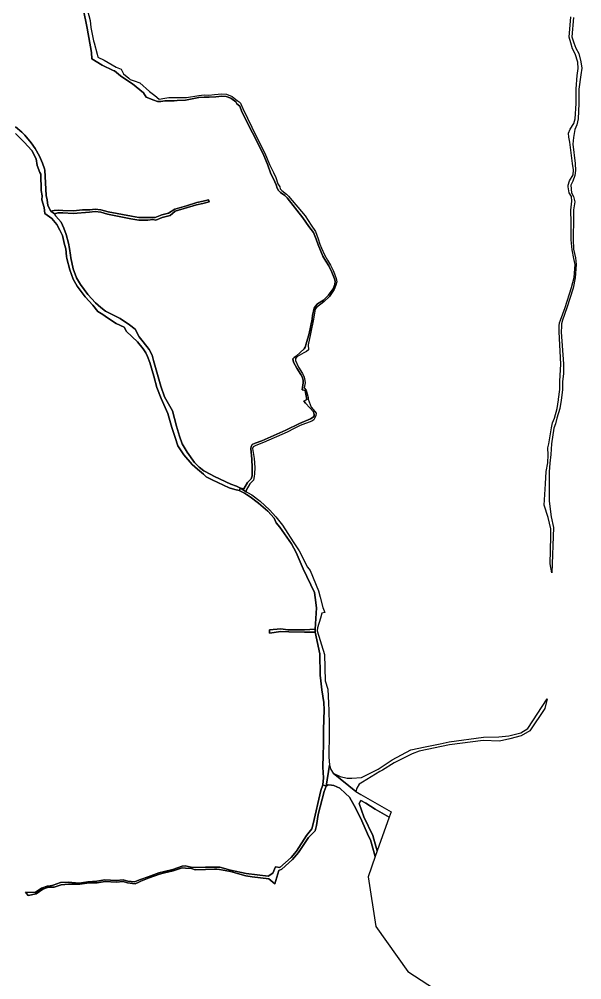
# Model space of a CAD drawing. Extents: x 548434 to 553028, y 1835063 to 1842282.
# Drawn here: x 551447 to 551935, y 1836686 to 1837520 of the extents above; entities that cross this region are included whole.
import ezdxf

# ---------------------------------------------------------------- set-up
doc = ezdxf.new("R2010")
doc.units = 0
doc.layers.add('Level 23', color=7, linetype='Continuous')

msp = doc.modelspace()

# ---------------------------------------------------------------- linework, layer by layer
at = {"layer": 'Level 23'}
for points in [[(551502.24, 1837529.59), (551505.91, 1837512.48), (551509.61, 1837491.55), (551509.85, 1837485.98), (551518.82, 1837480.6), (551528.47, 1837475.96), (551529.55, 1837475.53), (551534.85, 1837471.14), (551541.06, 1837466.78), (551545.13, 1837464.31), (551554.81, 1837456.32), (551556.99, 1837452.65), (551563.77, 1837450.17), (551566.74, 1837448.78), (551569.9, 1837449.03), (551573.22, 1837449.6), (551581.42, 1837449.5), (551584.03, 1837449.83), (551591.18, 1837449.96), (551602.88, 1837452.35), (551607.4, 1837452.78), (551611.66, 1837452.69), (551617.56, 1837452.97), (551622.66, 1837453.67), (551626.56, 1837453.37), (551630.63, 1837451.86), (551634.83, 1837448.58), (551635.9, 1837446.94), (551638.31, 1837444.91), (551640.24, 1837439.8), (551658.58, 1837403.39), (551662.59, 1837393.54), (551665.42, 1837386.09), (551667.7, 1837381.82), (551669.86, 1837376.44), (551670.86, 1837373.57), (551671.9, 1837371.65), (551673.79, 1837369.79), (551677.37, 1837367.25), (551679.37, 1837365.31), (551693.05, 1837347.96), (551698.26, 1837340.16), (551702.43, 1837334.94), (551704.63, 1837329.15), (551706.28, 1837324.33), (551710.48, 1837314.53), (551713.13, 1837310.27), (551715.65, 1837306.01), (551718.34, 1837300.54), (551720.68, 1837294.92), (551721.11, 1837292.81), (551720.79, 1837289.91), (551719.44, 1837286.08), (551715.33, 1837280.56), (551711.06, 1837276.17), (551705.92, 1837273.03), (551703.98, 1837271.16), (551703.08, 1837269.26), (551701.59, 1837262.9), (551701.18, 1837259.83), (551698.47, 1837247.29), (551696.12, 1837238.35), (551695.21, 1837235.48), (551694.36, 1837233.9), (551687.36, 1837227.75), (551685.7, 1837226.46), (551684.41, 1837225.16), (551684.91, 1837222.5), (551687.81, 1837217.21), (551691.48, 1837211.55), (551692.8, 1837209.01), (551693.42, 1837206.37), (551693.44, 1837204.58), (551693.15, 1837202.33), (551692.52, 1837198.34), (551695, 1837197.85), (551695.83, 1837194.69), (551696.49, 1837190.07), (551694.09, 1837188.4), (551695.4, 1837186.78), (551699.24, 1837182.79), (551702.29, 1837179.21), (551703, 1837177.04), (551702.81, 1837175.87), (551702.04, 1837174.75), (551699.88, 1837173.09), (551690.24, 1837169.05), (551678.43, 1837163.25), (551657.64, 1837154.11), (551651.66, 1837151.94), (551649.06, 1837150.75), (551648.19, 1837149.18), (551648.04, 1837147.38), (551648.73, 1837138.24), (551649.1, 1837130.75), (551649.18, 1837125.39), (551649.03, 1837123.53), (551648.09, 1837121.05), (551645.01, 1837117.88), (551641.9, 1837112.49), (551638.94, 1837112.8), (551635.36, 1837114.61), (551630.5, 1837116.52), (551616.25, 1837123.14), (551608.34, 1837127.31), (551607.21, 1837128.1), (551603.17, 1837131.14), (551598.96, 1837135.26), (551592.69, 1837144.24), (551588.25, 1837151.52), (551585.9, 1837157.97), (551583.48, 1837166.83), (551579.76, 1837180.05), (551572.85, 1837192.19), (551569.72, 1837201.68), (551567.01, 1837211.58), (551563.54, 1837223.82), (551562.24, 1837228.58), (551559.54, 1837233.33), (551557.49, 1837236.16), (551553.17, 1837241.53), (551550.89, 1837244.51), (551547.41, 1837251.16), (551542.59, 1837254.96), (551534.36, 1837260.41), (551521.7, 1837266.74), (551517.59, 1837269.92), (551513.01, 1837273.86), (551506.48, 1837281.28), (551500.06, 1837290.01), (551496.63, 1837295.55), (551493.57, 1837303.39), (551491.48, 1837312.94), (551491.24, 1837315.24), (551490.35, 1837321.15), (551489.44, 1837325.83), (551487.45, 1837333.38), (551485.42, 1837338.78), (551483.1, 1837344.02), (551478.69, 1837349.35), (551477.28, 1837351.35), (551480.33, 1837352.1), (551484.75, 1837352.16), (551493.49, 1837351.69), (551507.86, 1837352.69), (551512.71, 1837353.28), (551517.6, 1837352.72), (551523.5, 1837350.97), (551543.58, 1837346.96), (551550.77, 1837345.9), (551558.6, 1837345.67), (551562.72, 1837346.43), (551565.42, 1837345.66), (551570.93, 1837347.99), (551577.97, 1837349.93), (551582.29, 1837353.6), (551600.85, 1837359.03), (551606.3, 1837360.14), (551611.75, 1837361.59), (551611.2, 1837363.59), (551606.48, 1837362.37), (551601.16, 1837361.15), (551592.14, 1837358.33), (551582.03, 1837355.47), (551576.43, 1837351.85), (551570.54, 1837350.41), (551564.74, 1837348.01), (551550.55, 1837348.2), (551544.42, 1837349.13), (551523.99, 1837353.16), (551517.56, 1837354.73), (551512.85, 1837355.32), (551508.01, 1837354.75), (551501.8, 1837354.63), (551493.88, 1837353.95), (551484.75, 1837354.14), (551481.21, 1837354.42), (551477.01, 1837354.08), (551474.28, 1837353.69), (551471.66, 1837358.49), (551471.02, 1837363.32), (551470.13, 1837367.29), (551469.04, 1837389.12), (551468.76, 1837390.4), (551466.92, 1837395.38), (551464.52, 1837401.54), (551460.62, 1837408.15), (551457.1, 1837412.99), (551451.7, 1837419.75), (551449.04, 1837422.33), (551443.51, 1837426.96)], [(551505.09, 1837531.21), (551508.41, 1837519.31), (551508.95, 1837513.23), (551511.24, 1837501.71), (551511.726, 1837500), (551514.55, 1837490.07), (551515.14, 1837487.4), (551520.55, 1837484.84), (551530.9, 1837478.86), (551535.25, 1837476.94), (551537.47, 1837472.88), (551542.07, 1837469.11), (551543.27, 1837468.03), (551546.58, 1837466.85), (551551.6, 1837465.16), (551560.07, 1837457.55), (551564.48, 1837454.02), (551568.34, 1837451.03), (551573.14, 1837451.88), (551576.74, 1837452.26), (551583.58, 1837452.27), (551589.48, 1837452.24), (551591.93, 1837452.35), (551602.86, 1837454.06), (551607.55, 1837454.75), (551611.41, 1837454.44), (551616.47, 1837454.86), (551622.76, 1837455.49), (551626.75, 1837455.33), (551631.75, 1837453.35), (551636.19, 1837449.89), (551637.78, 1837448.63), (551639.06, 1837447.32), (551641.08, 1837442.89), (551652.9, 1837418.08), (551659.96, 1837404.06), (551664.17, 1837394.13), (551667.7, 1837387.1), (551669.62, 1837382.91), (551671.37, 1837377.38), (551673.27, 1837374.89), (551673.44, 1837372.88), (551674.94, 1837371.45), (551678.83, 1837368.41), (551680.52, 1837366.72), (551695.09, 1837349.67), (551700.42, 1837341.58), (551704.23, 1837335.86), (551706.3, 1837329.64), (551707.93, 1837324.92), (551709.19, 1837321.33), (551711.9, 1837315.6), (551714.41, 1837311.16), (551717.15, 1837306.74), (551719.61, 1837301.38), (551722.19, 1837295.21), (551722.74, 1837292.28), (551721.88, 1837289.19), (551720.4, 1837285.45), (551716.24, 1837279.6), (551711.26, 1837274.8), (551705.05, 1837269.98), (551703.75, 1837268.46), (551702.39, 1837259.74), (551699.89, 1837247.05), (551697.73, 1837237.5), (551697.91, 1837233.23), (551696.23, 1837231.7), (551694.01, 1837230.65), (551687.9, 1837227.17), (551686.8, 1837225.73), (551686.64, 1837223.99), (551689.29, 1837218.12), (551692.78, 1837212.46), (551694.17, 1837209.5), (551694.9, 1837206.57), (551695.17, 1837204.32), (551694.74, 1837202.87), (551694.13, 1837200.02), (551695.9, 1837198.21), (551696.79, 1837194.76), (551697.74, 1837191.71), (551697.79, 1837190.26), (551700.44, 1837183.23), (551703.66, 1837179.59), (551704.76, 1837177.95), (551704.33, 1837176), (551703.61, 1837174), (551702.64, 1837172.16), (551700.79, 1837171.17), (551690.85, 1837167.45), (551685.69, 1837164.88), (551679.54, 1837161.64), (551658.87, 1837152.63), (551652.35, 1837150.12), (551649.94, 1837148.87), (551649.39, 1837147.49), (551650.72, 1837138.57), (551651.28, 1837130.85), (551651.19, 1837125.38), (551650.71, 1837123.06), (551650.12, 1837119.97), (551647.02, 1837116.67), (551643.95, 1837111.14), (551644.01, 1837109.87), (551638.94, 1837112.8), (551641.9, 1837112.49), (551645.01, 1837117.88), (551648.09, 1837121.05), (551649.03, 1837123.53), (551649.18, 1837125.39), (551649.1, 1837130.75), (551648.73, 1837138.24), (551648.04, 1837147.38), (551648.19, 1837149.18), (551649.06, 1837150.75), (551651.66, 1837151.94), (551657.64, 1837154.11), (551678.43, 1837163.25), (551690.24, 1837169.05), (551699.88, 1837173.09), (551702.04, 1837174.75), (551702.81, 1837175.87), (551703, 1837177.04), (551702.29, 1837179.21), (551699.24, 1837182.79), (551695.4, 1837186.78), (551694.09, 1837188.4), (551696.49, 1837190.07), (551695.83, 1837194.69), (551695, 1837197.85), (551692.52, 1837198.34), (551693.15, 1837202.33), (551693.44, 1837204.58), (551693.42, 1837206.37), (551692.8, 1837209.01), (551691.48, 1837211.55), (551687.81, 1837217.21), (551684.91, 1837222.5), (551684.41, 1837225.16), (551685.7, 1837226.46), (551687.36, 1837227.75), (551694.36, 1837233.9), (551695.21, 1837235.48), (551696.12, 1837238.35), (551698.47, 1837247.29), (551701.18, 1837259.83), (551701.59, 1837262.9), (551703.08, 1837269.26), (551703.98, 1837271.16), (551705.92, 1837273.03), (551711.06, 1837276.17), (551715.33, 1837280.56), (551719.44, 1837286.08), (551720.79, 1837289.91), (551721.11, 1837292.81), (551720.68, 1837294.92), (551718.34, 1837300.54), (551715.65, 1837306.01), (551713.13, 1837310.27), (551710.48, 1837314.53), (551706.28, 1837324.33), (551704.63, 1837329.15), (551702.43, 1837334.94), (551698.26, 1837340.16), (551693.05, 1837347.96), (551679.37, 1837365.31), (551677.37, 1837367.25), (551673.79, 1837369.79), (551671.9, 1837371.65), (551670.86, 1837373.57), (551669.86, 1837376.44), (551667.7, 1837381.82), (551665.42, 1837386.09), (551662.59, 1837393.54), (551658.58, 1837403.39), (551640.24, 1837439.8), (551638.31, 1837444.91), (551635.9, 1837446.94), (551634.83, 1837448.58), (551630.63, 1837451.86), (551626.56, 1837453.37), (551622.66, 1837453.67), (551617.56, 1837452.97), (551611.66, 1837452.69), (551607.4, 1837452.78), (551602.88, 1837452.35), (551591.18, 1837449.96), (551584.03, 1837449.83), (551581.42, 1837449.5), (551573.22, 1837449.6), (551569.9, 1837449.03), (551566.74, 1837448.78), (551563.77, 1837450.17), (551556.99, 1837452.65), (551554.81, 1837456.32), (551545.13, 1837464.31), (551541.06, 1837466.78), (551534.85, 1837471.14), (551529.55, 1837475.53), (551528.47, 1837475.96), (551518.82, 1837480.6), (551509.85, 1837485.98), (551509.61, 1837491.55), (551505.91, 1837512.48), (551502.24, 1837529.59)], [(551928.23, 1837521.98), (551926.76, 1837505), (551928.54, 1837500), (551930.25, 1837495.18), (551932.8, 1837490.68), (551934.51, 1837483.23), (551935.39, 1837478), (551934.53, 1837472.2), (551932.9, 1837459.59), (551932.94, 1837447.11), (551932.29, 1837433.74), (551931.22, 1837428.56), (551929.4, 1837424.67), (551928.1, 1837417.64), (551927.48, 1837411.95), (551929.67, 1837395.17), (551929.88, 1837389), (551929.28, 1837384.64), (551927.71, 1837379.8), (551925.82, 1837376.27), (551926.32, 1837369.41), (551928.14, 1837366.41), (551929.41, 1837361.83), (551928.13, 1837354.74), (551928.24, 1837343.9), (551927.95, 1837333.4), (551927.9, 1837328.85), (551928.28, 1837320.66), (551930.025, 1837313), (551930.4599, 1837307.1896), (551929.5056, 1837295.5433), (551927.869, 1837286.624), (551922.51, 1837269.5), (551918.52, 1837258.82), (551917.82, 1837255.58), (551917.79, 1837253.75), (551917.6, 1837248.6), (551919.42, 1837220.85), (551919.61, 1837212.24), (551918.65, 1837205.64), (551918.69, 1837198.45), (551917.38, 1837189.27), (551916.3, 1837182.26), (551913.82, 1837173.71), (551912.58, 1837168.88), (551911.2, 1837165.01), (551909.06, 1837151.32), (551908.47, 1837142.27), (551907.78, 1837134.61), (551907.06, 1837127.23), (551906.99, 1837101.68), (551908.84, 1837087.94), (551910.881, 1837078.746), (551909.28, 1837039.282), (551907.8, 1837047.21), (551908.47, 1837070.98), (551908.51, 1837077.53), (551906.16, 1837087.51), (551902.58, 1837098.13), (551903.86, 1837116.63), (551904.55, 1837127.49), (551905.78, 1837134.95), (551906.21, 1837141.85), (551905.9, 1837148.04), (551906.83, 1837151.55), (551909.21, 1837165.41), (551909.82, 1837169.73), (551911.8, 1837173.89), (551913.88, 1837182.25), (551915.1, 1837189.57), (551915.17, 1837190.33), (551916.23, 1837198.53), (551916.34, 1837205.82), (551917.24, 1837220.7), (551915.81, 1837248.62), (551915.801, 1837253.92), (551916.18, 1837256.67), (551916.85, 1837258.96), (551920.97, 1837269.95), (551926.57, 1837287.32), (551928.633, 1837295.976), (551929.559, 1837307.305), (551928.63, 1837312.62), (551926.98, 1837320.13), (551926.1, 1837328.77), (551926.31, 1837333.38), (551926.07, 1837343.79), (551925.92, 1837354.56), (551926.81, 1837362.27), (551926.48, 1837366.32), (551924.34, 1837369.58), (551923.57, 1837374.62), (551923.58, 1837376.29), (551924.64, 1837379.84), (551927.78, 1837385.28), (551928.16, 1837389.47), (551927.33, 1837395.009), (551925.06, 1837413.66), (551924.06, 1837417.8), (551923.86, 1837421.32), (551925.19, 1837424.8), (551928.47, 1837429.74), (551929.61, 1837433.96), (551930.47, 1837447.17), (551930.49, 1837460.01), (551931.47, 1837471.47), (551932.36, 1837477.49), (551931.82, 1837483.14), (551929.61, 1837490.24), (551927.3, 1837494.79), (551925.79, 1837500), (551924.4, 1837504.83), (551925.82, 1837522.41)], [(551443.51, 1837426.96), (551449.04, 1837422.33), (551451.7, 1837419.75), (551457.1, 1837412.99), (551460.62, 1837408.15), (551464.52, 1837401.54), (551466.92, 1837395.38), (551468.76, 1837390.4), (551469.04, 1837389.12), (551470.13, 1837367.29), (551471.02, 1837363.32), (551471.66, 1837358.49), (551474.28, 1837353.69), (551477.28, 1837351.35), (551478.69, 1837349.35), (551483.1, 1837344.02), (551485.42, 1837338.78), (551487.45, 1837333.38), (551489.44, 1837325.83), (551490.35, 1837321.15), (551491.24, 1837315.24), (551491.48, 1837312.94), (551493.57, 1837303.39), (551496.63, 1837295.55), (551500.06, 1837290.01), (551506.48, 1837281.28), (551513.01, 1837273.86), (551517.59, 1837269.92), (551521.7, 1837266.74), (551534.36, 1837260.41), (551542.59, 1837254.96), (551547.41, 1837251.16), (551550.89, 1837244.51), (551553.17, 1837241.53), (551557.49, 1837236.16), (551559.54, 1837233.33), (551562.24, 1837228.58), (551563.54, 1837223.82), (551567.01, 1837211.58), (551569.72, 1837201.68), (551572.85, 1837192.19), (551579.76, 1837180.05), (551583.48, 1837166.83), (551585.9, 1837157.97), (551588.25, 1837151.52), (551592.69, 1837144.24), (551598.96, 1837135.26), (551603.17, 1837131.14), (551607.21, 1837128.1), (551608.34, 1837127.31), (551616.25, 1837123.14), (551630.5, 1837116.52), (551635.36, 1837114.61), (551638.94, 1837112.8), (551637.81, 1837110.92), (551634.08, 1837111.86), (551629.19, 1837113.31), (551614.36, 1837120.25), (551609.29, 1837122.79), (551606.78, 1837125.23), (551601.72, 1837129.58), (551596.86, 1837133.46), (551589.71, 1837141.95), (551584.61, 1837149.68), (551582.32, 1837157.09), (551579.41, 1837165.78), (551575.78, 1837177.89), (551569.97, 1837190.88), (551566.39, 1837200.31), (551563.73, 1837210.18), (551560.11, 1837222.12), (551558.33, 1837227.31), (551556.61, 1837230.66), (551554.54, 1837234.12), (551549.52, 1837239.97), (551540.04, 1837249.12), (551537.92, 1837252.84), (551531.02, 1837256.03), (551523.53, 1837260.91), (551519.26, 1837263.83), (551515.08, 1837266.52), (551510.69, 1837271.89), (551504.15, 1837279.3), (551497.05, 1837288.51), (551493.67, 1837294.43), (551490.79, 1837302.64), (551488.04, 1837312.55), (551487.94, 1837314.25), (551487.31, 1837320.85), (551486.21, 1837324.54), (551484.34, 1837332.55), (551482.11, 1837337.03), (551479.4, 1837341.95), (551475.12, 1837347.15), (551468.88, 1837351.59), (551468.56, 1837356.81), (551466.4, 1837363.38), (551466.65, 1837366.87), (551465.94, 1837371.47), (551465.43, 1837385.89), (551464.63, 1837387.19), (551462.36, 1837393.32), (551461.47, 1837399.22), (551457.78, 1837406.25), (551450.93, 1837413.59), (551443.41, 1837420.95)], [(551443.41, 1837420.95), (551450.93, 1837413.59), (551457.78, 1837406.25), (551461.47, 1837399.22), (551462.36, 1837393.32), (551464.63, 1837387.19), (551465.43, 1837385.89), (551465.94, 1837371.47), (551466.65, 1837366.87), (551466.4, 1837363.38), (551468.56, 1837356.81), (551468.88, 1837351.59), (551475.12, 1837347.15), (551479.4, 1837341.95), (551482.11, 1837337.03), (551484.34, 1837332.55), (551486.21, 1837324.54), (551487.31, 1837320.85), (551487.94, 1837314.25), (551488.04, 1837312.55), (551490.79, 1837302.64), (551493.67, 1837294.43), (551497.05, 1837288.51), (551504.15, 1837279.3), (551510.69, 1837271.89), (551515.08, 1837266.52), (551519.26, 1837263.83), (551523.53, 1837260.91), (551531.02, 1837256.03), (551537.92, 1837252.84), (551540.04, 1837249.12), (551549.52, 1837239.97), (551554.54, 1837234.12), (551556.61, 1837230.66), (551558.33, 1837227.31), (551560.11, 1837222.12), (551563.73, 1837210.18), (551566.39, 1837200.31), (551569.97, 1837190.88), (551575.78, 1837177.89), (551579.41, 1837165.78), (551582.32, 1837157.09), (551584.61, 1837149.68), (551589.71, 1837141.95), (551596.86, 1837133.46), (551601.72, 1837129.58), (551606.78, 1837125.23), (551609.29, 1837122.79), (551614.36, 1837120.25), (551629.19, 1837113.31), (551634.08, 1837111.86), (551637.81, 1837110.92), (551642.49, 1837108.56), (551644.07, 1837107.48), (551647.27, 1837105.49), (551654.63, 1837100.02), (551662.82, 1837092.85), (551668.07, 1837086.79), (551669.944, 1837082.669), (551673.18, 1837079.17), (551683.17, 1837064.68), (551687.27, 1837056.9), (551693.43, 1837042.82), (551703.14, 1837022.36), (551703.89, 1837017.81), (551704.94, 1837008.97), (551703.73, 1836990.44), (551694.66, 1836989.72), (551679.95, 1836989.73), (551674.02, 1836990.6), (551664.01, 1836989.73), (551664.12, 1836987.07), (551674.01, 1836988.33), (551680.97, 1836987.97), (551694.66, 1836987.7), (551703.88, 1836987.91), (551707.99, 1836968.84), (551708.12, 1836950.54), (551708.8, 1836945.66), (551709.59, 1836937.57), (551711.38, 1836926.77), (551711.68, 1836920.41), (551711.12, 1836903.11), (551711.018, 1836890.008), (551710.63, 1836881.34), (551710.57, 1836870.61), (551711.08, 1836861.35), (551710.42, 1836855.12), (551708.76, 1836850.34), (551702.2, 1836821.13), (551700.8, 1836817), (551696.19, 1836811.06), (551687.69, 1836797.38), (551682.89, 1836792.14), (551673.03, 1836783.47), (551669.42, 1836784.02), (551666.93, 1836778.45), (551662.9, 1836775.83), (551643.77, 1836778.19), (551630.28, 1836781.12), (551621.16, 1836783.64), (551608.57, 1836783.76), (551599.78, 1836783.2), (551596.24, 1836783.48), (551590.97, 1836784.71), (551588.3, 1836784.43), (551580.27, 1836781.55), (551572.97, 1836779.98), (551568.09, 1836778.76), (551558.86, 1836775.2), (551552.06, 1836772.98), (551549.86, 1836771.98), (551547.01, 1836770.95), (551541.11, 1836771.45), (551536.96, 1836772.62), (551530.92, 1836772.04), (551521.13, 1836772.71), (551514.29, 1836771.44), (551506.43, 1836770.9), (551498.82, 1836769.58), (551489.27, 1836770.67), (551482.7, 1836770.16), (551476.13, 1836767.98), (551473.62, 1836767.29), (551470.99, 1836767.23), (551466.2, 1836765.49), (551460.61, 1836761.62), (551452.17, 1836761.81), (551454.45, 1836758.9), (551461.55, 1836760.47), (551467.26, 1836764.51), (551471.41, 1836766.04), (551474.03, 1836766.2), (551477.02, 1836766.14), (551483.13, 1836768.37), (551489.6, 1836768.94), (551499.44, 1836768.75), (551507.54, 1836769.99), (551514.43, 1836769.87), (551521.44, 1836771.31), (551530.92, 1836770.68), (551536.97, 1836771.09), (551540.92, 1836770.11), (551547.43, 1836769.15), (551550.6, 1836770.72), (551552.53, 1836771.47), (551559.76, 1836774.41), (551568.5, 1836777.68), (551573.07, 1836778.68), (551580.57, 1836780.53), (551588.4, 1836783.06), (551591.16, 1836782.71), (551596.36, 1836782.33), (551599.64, 1836781.43), (551608.57, 1836781.49), (551616.44, 1836781.99), (551618.45, 1836781.77), (551620.77, 1836781.56), (551630.38, 1836779.73), (551636.5, 1836778.16), (551643.71, 1836775.96), (551649.23, 1836775.2), (551663.46, 1836773.47), (551668.674, 1836769.102), (551672.23, 1836780.63), (551674.81, 1836781.96), (551684.13, 1836790.31), (551689.31, 1836796.29), (551697.92, 1836809.4), (551703.75, 1836815.07), (551704.88, 1836819.94), (551706.34, 1836829.37), (551711.68, 1836849.28), (551713.33, 1836854.09), (551715.11, 1836855.02), (551717.92, 1836854.92), (551720.07, 1836854.59), (551725.13, 1836852.36), (551730.23, 1836847.58), (551733.5, 1836844.35), (551737.7, 1836837.26), (551743.13, 1836826.4), (551750.36, 1836809.92), (551751.81, 1836807.26), (551756.003, 1836793.007), (551749.71, 1836775.31), (551756.63, 1836732.05), (551784.3, 1836693.11), (551898.44, 1836618.73)]]:
    msp.add_lwpolyline(points, dxfattribs=at)
for points in [[(551480.33, 1837352.1), (551477.28, 1837351.35), (551474.28, 1837353.69), (551477.01, 1837354.08), (551481.21, 1837354.42), (551484.75, 1837354.14), (551493.88, 1837353.95), (551501.8, 1837354.63), (551508.01, 1837354.75), (551512.85, 1837355.32), (551517.56, 1837354.73), (551523.99, 1837353.16), (551544.42, 1837349.13), (551550.55, 1837348.2), (551564.74, 1837348.01), (551570.54, 1837350.41), (551576.43, 1837351.85), (551582.03, 1837355.47), (551592.14, 1837358.33), (551601.16, 1837361.15), (551606.48, 1837362.37), (551611.2, 1837363.59), (551611.75, 1837361.59), (551606.3, 1837360.14), (551600.85, 1837359.03), (551582.29, 1837353.6), (551577.97, 1837349.93), (551570.93, 1837347.99), (551565.42, 1837345.66), (551562.72, 1837346.43), (551558.6, 1837345.67), (551550.77, 1837345.9), (551543.58, 1837346.96), (551523.5, 1837350.97), (551517.6, 1837352.72), (551512.71, 1837353.28), (551507.86, 1837352.69), (551493.49, 1837351.69), (551484.75, 1837352.16)], [(551644.01, 1837109.87), (551645.19, 1837109.11), (551648.7, 1837107.09), (551656.03, 1837101.53), (551664.24, 1837094.23), (551669.71, 1837087.92), (551675.32, 1837080.76), (551684.77, 1837066.2), (551690, 1837058.37), (551697.08, 1837044.22), (551699.615, 1837041.343), (551706.65, 1837023.66), (551708.27, 1837018.18), (551710.49, 1837009.11), (551712.23, 1837005.03), (551709.7, 1837004.24), (551708.407, 1837000), (551705.81, 1836991.48), (551705.68, 1836989.06), (551711.79, 1836968.52), (551712.44, 1836945.58), (551714.93, 1836938.23), (551715.42, 1836926.22), (551715.55, 1836919.66), (551716.1, 1836907.63), (551715.92, 1836900.44), (551715.71, 1836879.47), (551716.34, 1836872.27), (551713.33, 1836854.09), (551710.42, 1836855.12), (551711.08, 1836861.35), (551710.57, 1836870.61), (551710.63, 1836881.34), (551711.018, 1836890.008), (551711.12, 1836903.11), (551711.68, 1836920.41), (551711.38, 1836926.77), (551709.59, 1836937.57), (551708.8, 1836945.66), (551708.12, 1836950.54), (551707.99, 1836968.84), (551703.88, 1836987.91), (551703.73, 1836990.44), (551704.94, 1837008.97), (551703.89, 1837017.81), (551703.14, 1837022.36), (551693.43, 1837042.82), (551687.27, 1837056.9), (551683.17, 1837064.68), (551673.18, 1837079.17), (551669.944, 1837082.669), (551668.07, 1837086.79), (551662.82, 1837092.85), (551654.63, 1837100.02), (551647.27, 1837105.49), (551644.07, 1837107.48), (551642.49, 1837108.56), (551637.81, 1837110.92), (551638.94, 1837112.8)], [(551694.66, 1836989.72), (551703.73, 1836990.44), (551703.88, 1836987.91), (551694.66, 1836987.7), (551680.97, 1836987.97), (551674.01, 1836988.33), (551664.12, 1836987.07), (551664.01, 1836989.73), (551674.02, 1836990.6), (551679.95, 1836989.73)], [(551719.42, 1836865.36), (551725.57, 1836862.4), (551731.53, 1836860.89), (551735.58, 1836860.89), (551744.01, 1836861.59), (551758.47, 1836868.8), (551770.76, 1836876.82), (551787.05, 1836885.71), (551799.32, 1836888.31), (551812.34, 1836890.87), (551820.35, 1836892.42), (551850.06, 1836896.49), (551863.4, 1836896.96), (551871.95, 1836897.64), (551882.39, 1836900.47), (551888.43, 1836904.02), (551905.191, 1836929.927), (551903.316, 1836921.628), (551890.27, 1836902.1), (551882.62, 1836897.69), (551872.99, 1836895.23), (551863.82, 1836893.083), (551849.88, 1836893.59), (551820.6, 1836889.97), (551794.11, 1836884.34), (551788.03, 1836882.23), (551772.52, 1836874.31), (551762.36, 1836867.82), (551759.9, 1836866.77), (551745, 1836857.58), (551742.18, 1836855.7), (551740.02, 1836852.35), (551739.1, 1836849.5)], [(551739.1, 1836849.5), (551743.54, 1836846.89), (551769.739, 1836831.636), (551768.163, 1836827.203), (551755.99, 1836834.09), (551747.92, 1836839.26), (551743.62, 1836841.53), (551741.9, 1836839), (551746.21, 1836827.48), (551753.78, 1836811.07), (551754.89, 1836808.02), (551757.7349, 1836797.8774), (551756.003, 1836793.007), (551751.81, 1836807.26), (551750.36, 1836809.92), (551743.13, 1836826.4), (551737.7, 1836837.26), (551733.5, 1836844.35), (551730.23, 1836847.58), (551725.13, 1836852.36), (551720.07, 1836854.59), (551717.92, 1836854.92), (551715.11, 1836855.02), (551713.33, 1836854.09), (551716.34, 1836872.27), (551717.54, 1836868.56), (551719.42, 1836865.36)], [(551708.76, 1836850.34), (551710.42, 1836855.12), (551713.33, 1836854.09), (551711.68, 1836849.28), (551706.34, 1836829.37), (551704.88, 1836819.94), (551703.75, 1836815.07), (551697.92, 1836809.4), (551689.31, 1836796.29), (551684.13, 1836790.31), (551674.81, 1836781.96), (551672.23, 1836780.63), (551668.674, 1836769.102), (551663.46, 1836773.47), (551649.23, 1836775.2), (551643.71, 1836775.96), (551636.5, 1836778.16), (551630.38, 1836779.73), (551620.77, 1836781.56), (551618.45, 1836781.77), (551616.44, 1836781.99), (551608.57, 1836781.49), (551599.64, 1836781.43), (551596.36, 1836782.33), (551591.16, 1836782.71), (551588.4, 1836783.06), (551580.57, 1836780.53), (551573.07, 1836778.68), (551568.5, 1836777.68), (551559.76, 1836774.41), (551552.53, 1836771.47), (551550.6, 1836770.72), (551547.43, 1836769.15), (551540.92, 1836770.11), (551536.97, 1836771.09), (551530.92, 1836770.68), (551521.44, 1836771.31), (551514.43, 1836769.87), (551507.54, 1836769.99), (551499.44, 1836768.75), (551489.6, 1836768.94), (551483.13, 1836768.37), (551477.02, 1836766.14), (551474.03, 1836766.2), (551471.41, 1836766.04), (551467.26, 1836764.51), (551461.55, 1836760.47), (551454.45, 1836758.9), (551452.17, 1836761.81), (551460.61, 1836761.62), (551466.2, 1836765.49), (551470.99, 1836767.23), (551473.62, 1836767.29), (551476.13, 1836767.98), (551482.7, 1836770.16), (551489.27, 1836770.67), (551498.82, 1836769.58), (551506.43, 1836770.9), (551514.29, 1836771.44), (551521.13, 1836772.71), (551530.92, 1836772.04), (551536.96, 1836772.62), (551541.11, 1836771.45), (551547.01, 1836770.95), (551549.86, 1836771.98), (551552.06, 1836772.98), (551558.86, 1836775.2), (551568.09, 1836778.76), (551572.97, 1836779.98), (551580.27, 1836781.55), (551588.3, 1836784.43), (551590.97, 1836784.71), (551596.24, 1836783.48), (551599.78, 1836783.2), (551608.57, 1836783.76), (551621.16, 1836783.64), (551630.28, 1836781.12), (551643.77, 1836778.19), (551662.9, 1836775.83), (551666.93, 1836778.45), (551669.42, 1836784.02), (551673.03, 1836783.47), (551682.89, 1836792.14), (551687.69, 1836797.38), (551696.19, 1836811.06), (551700.8, 1836817), (551702.2, 1836821.13)], [(551768.163, 1836827.203), (551757.7349, 1836797.8774), (551754.89, 1836808.02), (551753.78, 1836811.07), (551746.21, 1836827.48), (551741.9, 1836839), (551743.62, 1836841.53), (551747.92, 1836839.26), (551755.99, 1836834.09)]]:
    msp.add_lwpolyline(points, close=True, dxfattribs=at)

doc.saveas('drawing.dxf')
